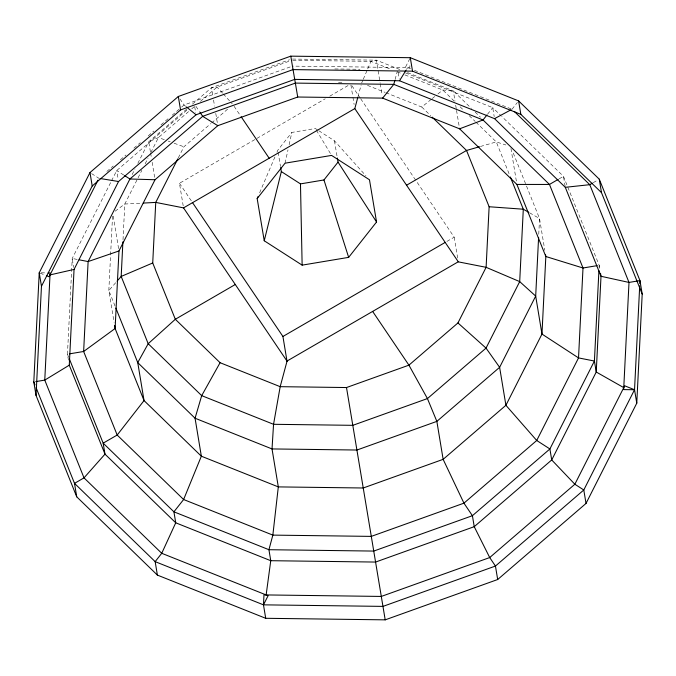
<?xml version="1.0" encoding="UTF-8"?>
<svg xmlns="http://www.w3.org/2000/svg" width="676" height="676" viewBox="0 0 676 676"><rect width="100%" height="100%" fill="white"/><g stroke="black" fill="none" stroke-linecap="round" stroke-linejoin="round"><path stroke-width="0.51" stroke-dasharray="3.38 2.54" d="M68.453 360.181L67.456 354.19L72.231 258.452L111.058 181.751M112.529 216.143L108.819 290.545L114.092 322.359M123.015 239.71L124.79 204.034L141.859 170.318M409.893 65.648L409.8 67.634L292.463 66.113M538.764 234.259L539.541 218.542L512.577 151.339M599.08 267.4L599.181 265.296L563.471 176.326L501.761 116.433M285.052 163.186L288.001 149.861M289.134 144.732L291.855 132.428L315.329 128.499L317.94 130.181M357.976 96.803L361.136 85.007M395.097 79.506L397.192 71.724M259.635 192.753L275.301 156.071M276.949 152.21L277.768 150.275L291.855 132.428M361.66 83.047L362.877 80.216M363.274 79.269L367.313 69.839M367.71 68.893L370.938 61.347L376.346 60.156L401.671 70.262M111.532 180.813L116.745 170.529L187.835 109.292M132.141 174.569L134.98 168.949M137.828 163.33L148.745 141.774L186.88 108.929M145.179 163.761L148.027 158.142M150.866 152.523L158.454 137.541L188.545 111.624M178.27 157.914L183.906 146.785L210.785 123.632M409.833 58.618L405.676 66.823L410.56 68.775M406.555 69.358L407.636 67.608M487.557 114.227L492.728 107.67L501.009 115.706M512.036 109.242L517.41 102.422M115.689 282.712L108.819 290.545L115.081 306.127M106.876 171.451L113.238 165.975M120.404 159.806L125.973 155.007M133.933 148.154L140.295 142.67M148.255 135.817L153.824 131.026M160.981 124.857L168.147 118.689M172.126 115.258L180.872 107.721M181.675 107.036L184.058 104.983L291.483 66.468M192.44 104.138L211.512 87.711L289.463 59.767M191.714 108.895L194.882 106.166M200.426 101.392L217.055 87.077L290.688 60.671M211.58 122.956L228.978 107.974M385.903 92.713L421.773 107.019L431.474 99.169M432.285 98.51L434.71 96.55M437.947 93.93L442.797 90.009L453.309 90.854L471.409 108.422M115.106 211.208L124.79 204.034L142.332 203.121M183.196 205.825L179.47 183.28L255.993 138.926M256.905 138.394L325.232 98.789M329.787 96.153L348.005 85.59M446.904 241.416L454.196 237.191L416.577 181.489M559.103 178.861L563.471 176.326L565.297 187.311M593.224 182.681L597.533 180.179M480.425 146.481L496.294 141.926L505.842 144.96M292.48 59.066L376.346 60.156L380.081 82.734M292.716 60.333L370.938 61.347L391.328 69.484M334.823 68.96L359.978 69.282M338.507 82.742L343.771 82.81M41.211 272.825L46.154 272.893M77.191 259.432L72.231 258.452L73.718 267.442M164.327 139.67L158.454 137.541L148.745 141.774L150.444 152.032M168.239 141.098L170.2 141.808M174.112 143.227L183.906 146.785M414.464 70.329L511.056 108.853M407.518 72.594L453.309 90.854L455.007 101.113M405.549 72.898L492.728 107.67L494.215 116.661M397.158 71.8L401.037 73.354M404.924 74.901L442.797 90.009L454.855 101.704M367.482 85.362L384.931 92.325M40.129 273.155L45.503 275.301M529.621 212.839L539.541 218.542L544.814 250.348M318.81 130.738L334.459 140.794L365.969 175.878M123.767 175.042L116.745 170.529L118.232 179.512M91.606 173.605L98.916 178.303M185.655 106.293L184.058 104.983L180.044 99.034M475.177 112.081L480.459 117.201M460.128 106.825L463.897 110.484M469.169 115.604L475.194 121.452M475.955 122.187L496.294 141.926L509.991 176.056M421.773 107.019L430.73 115.706M222.573 93.161L217.055 87.077L211.512 87.711L212.872 95.924M223.266 93.922L232.24 103.808M351.909 85.742L360.139 97.927M360.73 98.797L415.985 180.619M234.099 106.301L240.529 115.824M195.922 106.301L199.31 111.312M179.47 183.28L191.815 201.566M316.419 130.299L331.037 154.517M67.456 354.19L68.639 357.122M334.459 140.794L337.011 156.021M278.115 152.303L280.489 166.516M599.181 265.296L599.68 268.296M510.955 148.526L516.396 181.362M455.692 105.219L456.368 109.326M456.537 110.349L459.595 128.82M454.196 237.191L457.753 258.705M398.206 72.771L399.203 78.762M380.25 83.756L382.117 95.046M350.903 85.024L352.771 96.296M352.94 97.319L354.131 104.493M213.548 100.031L214.571 106.183M215.762 113.365L217.799 125.685M194.722 106.791L195.719 112.782M150.613 153.055L151.458 158.192M152.142 162.291L154.686 177.687M113.196 216.075L118.63 248.912"/><path stroke-width="1.01" d="M33.8 381.94L39.233 272.8L89.984 172.557L178.32 96.482L290.798 56.15L410.29 57.705L518.61 100.901L599.266 179.174L639.969 280.599L642.2 294.06L636.767 403.2L586.016 503.443L497.68 579.518L385.202 619.85L265.71 618.295L157.39 575.099L76.734 496.826L36.031 395.401L33.8 381.94L34.975 384.864M36.031 395.401L41.464 286.261L39.233 272.8M69.282 365.175L74.047 269.437L118.562 181.514L196.048 114.776L294.711 79.396L399.533 80.765L494.545 118.655L565.297 187.311L601.006 276.281L596.24 372.02L551.717 459.95L474.231 526.68L375.569 562.06L270.755 560.7L175.735 522.802L104.991 454.145L69.282 365.175L44.768 380.106L35.794 381.61M597.162 265.634L583.008 268L545.828 256.508L516.903 184.438L459.595 128.82L382.624 98.121L297.719 97.023L217.799 125.685L155.032 179.74L118.968 250.965L115.106 328.511L144.039 400.581L201.347 456.199L278.309 486.897L363.215 487.996L443.143 459.342L505.91 405.287L541.966 334.062L545.828 256.508L545.49 254.455M122.905 241.814L121.181 276.433L148.188 343.721L201.693 395.646L273.552 424.3L352.821 425.331L427.435 398.578L486.036 348.106L519.7 281.613L523.3 209.214L510.388 177.036M432.217 117.159L466.533 150.461L489.128 206.746L486.112 267.316L457.948 322.942L408.921 365.158L346.501 387.542L280.185 386.68L220.08 362.708L175.321 319.275L152.725 262.981L155.742 202.411L177.805 158.843M265.71 618.295L263.479 604.843L263.978 594.905L381.306 596.435L489.711 557.556L574.853 484.236L624.683 385.81L634.536 389.739L636.767 403.2M538.603 237.403L535.688 296.088L541.966 334.062L578.529 357.908L594.415 361.035L596.24 372.02L623.762 387.627M598.919 270.561L594.415 361.035L549.901 448.957L472.414 515.695L373.752 551.075L268.93 549.715L173.918 511.817L103.166 443.16L69.425 359.074M36.149 387.796L74.512 483.365L155.159 561.638L263.479 604.843L382.979 606.389L495.449 566.057L583.794 489.982L634.536 389.739L639.707 285.847M639.817 283.751L639.969 280.599L629.001 282.433L601.006 276.281L600.508 273.29M266.141 594.939L270.755 560.7L268.93 549.715L272.85 535.113L278.309 486.897L272.022 448.932L273.552 424.3L280.185 386.68L287.072 361.018M264.24 240.774L257.167 198.55L285.052 163.186L331.578 155.412L369.476 179.774L376.549 221.998L348.655 257.362L302.138 265.136L264.24 240.774L281.343 171.586L280.658 167.53M143.363 203.062L155.742 202.411L183.534 207.878L354.807 108.591L357.705 97.783M394.835 80.486L393.795 84.373L382.624 98.121M257.167 198.55L257.987 196.615M41.464 286.261L92.206 186.018L180.551 109.943L293.021 69.611L412.521 71.157L520.841 114.362L601.488 192.635L642.2 294.06M97.969 180.179L49.086 276.729L46.399 275.656M263.479 604.843L268.102 595.717L161.741 553.298L84.01 477.864L44.768 380.106L50.108 272.943L48.131 272.918M220.08 362.708L201.693 395.646L195.06 418.233L201.347 456.199L183.619 499.522L173.918 511.817L175.735 522.802L161.741 553.298L155.159 561.638L157.39 575.099M399.533 80.765L406.014 70.236M281.343 171.586L300.474 183.889L323.956 179.96L338.034 162.113L337.349 158.049M486.906 115.047L483.027 119.965L459.595 128.82M117.066 281.14L121.181 276.433L152.725 262.981M235.29 284.503L175.321 319.275L148.188 343.721L137.752 362.615L144.039 400.581L117.176 435.04L103.166 443.16L104.991 454.145L84.01 477.864L74.512 483.365L76.734 496.826M406.563 185.224L466.533 150.461L479.428 146.76M354.807 108.591L458.269 261.781L286.996 361.068L282.923 336.471L445.087 242.473M558.224 179.368L549.47 184.447L516.903 184.438M592.353 183.179L589.768 184.683L565.297 187.311M494.545 118.655L511.115 109.74M118.968 250.965L88.117 261.57L79.177 259.821M50.007 274.912L74.047 269.437M69.484 353.852L83.638 351.486L115.106 328.511L114.599 325.435M634.536 389.739L623.669 389.604L629.001 282.433L589.768 184.683L514.292 111.439M155.032 179.74L129.919 178.996L124.646 175.608M489.128 206.746L523.3 209.214L528.716 212.323M99.955 178.472L118.562 181.514M458.184 261.832L486.112 267.316L519.7 281.613L535.688 296.088L499.623 367.321L436.857 421.376L356.936 450.03L272.022 448.932L195.06 418.233L137.752 362.615L115.858 308.079M217.799 125.685L202.69 116.323L199.876 112.148M186.458 106.943L196.048 114.776M457.948 322.942L486.036 348.106L499.623 367.321L505.91 405.287L536.727 440.49L549.901 448.957L551.717 459.95L574.853 484.236L583.794 489.982L586.016 503.443M241.112 116.686L269.175 158.235M372.628 311.425L408.921 365.158L427.435 398.578L436.857 421.376L443.143 459.342L463.947 503.164L472.414 515.695L474.231 526.68L489.711 557.556L495.449 566.057L497.68 579.518M192.398 202.437L282.923 336.471M183.534 207.878L286.996 361.068M338.034 162.113L376.549 221.998M323.956 179.96L348.655 257.362M297.719 97.023L294.694 79.185M292.987 69.18L294.711 79.396M346.501 387.542L385.202 619.85M599.266 179.174L601.488 192.635M518.61 100.901L520.841 114.362M410.29 57.705L412.521 71.157M290.798 56.15L293.021 69.611M178.32 96.482L180.551 109.943M89.984 172.557L92.206 186.018M300.474 183.889L302.138 265.136M88.117 261.57L83.638 351.486L117.176 435.04L183.619 499.522L272.85 535.113L371.293 536.389L463.947 503.164L536.727 440.49L578.529 357.908L583.008 268L549.47 184.447L483.027 119.965L393.795 84.373L295.353 83.097L202.69 116.323L129.919 178.996L88.117 261.57"/></g></svg>
